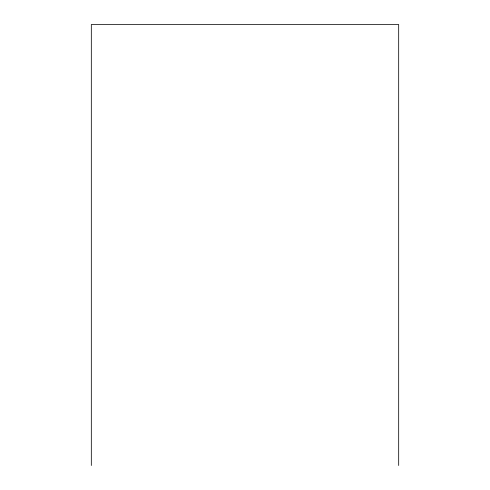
<?xml version="1.0" encoding="UTF-8"?>
<svg xmlns="http://www.w3.org/2000/svg" width="490" height="490" viewBox="0 0 490 490"><rect width="100%" height="100%" fill="white"/><g stroke="black" fill="none" stroke-linecap="round" stroke-linejoin="round"><path stroke-width="0.73" d="M398.682 465.5L398.682 24.5L91.318 24.5L91.318 465.5"/></g></svg>
